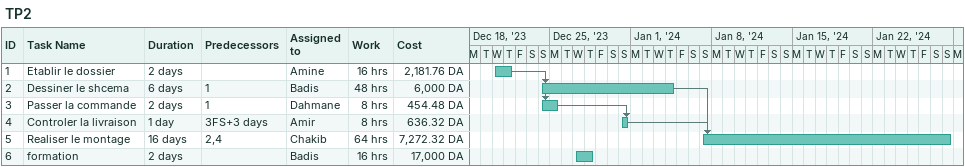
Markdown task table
TP2

| ID | Task | Duration | Start | Finish | Predecessors | Resources | Work (h) | Cost (DA) |
|---|---|---|---|---|---|---|---|---|
| 1 | Etablir le dossier | 2d | 2023-12-20 | 2023-12-21 |  | Amine | 16 | 2181.76 |
| 2 | Dessiner le shcema | 6d | 2023-12-24 | 2024-01-04 | 1 | Badis | 48 | 6000 |
| 3 | Passer la commande | 2d | 2023-12-24 | 2023-12-25 | 1 | Dahmane | 8 | 454.48 |
| 4 | Controler la livraison | 1d | 2023-12-31 | 2023-12-31 | 3FS+3d | Amir | 8 | 636.32 |
| 5 | Realiser le montage | 16d | 2024-01-07 | 2024-01-28 | 2, 4 | Chakib | 64 | 7272.32 |
| 6 | formation | 2d | 2023-12-27 | 2023-12-28 |  | Badis | 16 | 17000 |
